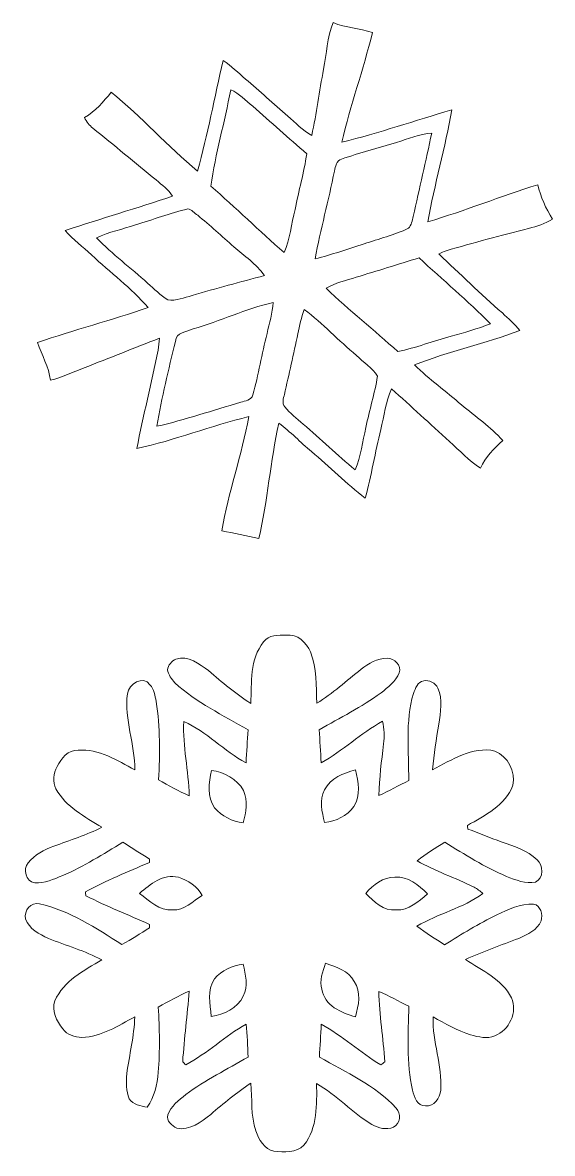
# Model space of a CAD drawing. Header units: centimetres. Extents: x -16.2 to 16.2, y -16.1 to 16.1.
# Drawn here: x 1.53 to 16.16, y -15.5 to 15.71 of the extents above; entities that cross this region are included whole.
import ezdxf

# ---------------------------------------------------------------- set-up
doc = ezdxf.new("R2010")
doc.units = ezdxf.units.CM
doc.header["$MEASUREMENT"] = 0
doc.layers.add('Layer 1', color=7, linetype='Continuous')

msp = doc.modelspace()

# ---------------------------------------------------------------- linework, layer by layer
at = {"layer": 'Layer 1', "color": 8, "lineweight": 9}
for points, knots in [([(10.10003, 15.70796), (10.44822, 15.56015), (10.83275, 15.55521), (11.18588, 15.43244), (11.18588, 15.43244), (10.94105, 14.41433), (10.57487, 13.42796), (10.34662, 12.4049), (10.34662, 12.4049), (11.36756, 12.66878), (12.36945, 13.00145), (13.38015, 13.30167), (13.38015, 13.30167), (13.19918, 12.26379), (12.90073, 11.2492), (12.71446, 10.21168), (12.71446, 10.21168), (13.74034, 10.50943), (14.73235, 10.91618), (15.75259, 11.23298), (15.75259, 11.23298), (15.83337, 10.89502), (15.97554, 10.57893), (16.15652, 10.2833), (16.15652, 10.2833), (15.95649, 10.15312), (15.7286, 10.08116), (15.49788, 10.02753), (15.49788, 10.02753), (14.73482, 9.83386), (13.97459, 9.62995), (13.21894, 9.40912), (13.21894, 9.40912), (13.14979, 9.38654), (13.08488, 9.35479), (13.02067, 9.32268), (13.02067, 9.32268), (13.59923, 8.77306), (14.17884, 8.22449), (14.77433, 7.6932), (14.77433, 7.6932), (14.93837, 7.53728), (15.11229, 7.38911), (15.25587, 7.21272), (15.25587, 7.21272), (14.30337, 6.84654), (13.29866, 6.63558), (12.34969, 6.25881), (12.34969, 6.25881), (12.7575, 5.86299), (13.2147, 5.52292), (13.65003, 5.15814), (13.65003, 5.15814), (14.0342, 4.83676), (14.44872, 4.54643), (14.78562, 4.17284), (14.78562, 4.17284), (14.54538, 3.94953), (14.31184, 3.7174), (14.17285, 3.41295), (14.17285, 3.41295), (13.85358, 3.61827), (13.59359, 3.89837), (13.31136, 4.14885), (13.31136, 4.14885), (12.77796, 4.63145), (12.25409, 5.12428), (11.71152, 5.59594), (11.71152, 5.59594), (11.55665, 5.24034), (11.51184, 4.85123), (11.41659, 4.47799), (11.41659, 4.47799), (11.26525, 3.84863), (11.15377, 3.21046), (10.99079, 2.58392), (10.99079, 2.58392), (10.46409, 2.97515), (10.01148, 3.45493), (9.50419, 3.87015), (9.50419, 3.87015), (9.19656, 4.12168), (8.92422, 4.41555), (8.60354, 4.65085), (8.60354, 4.65085), (8.36365, 3.60098), (8.29945, 2.51619), (8.04827, 1.46809), (8.04827, 1.46809), (7.71066, 1.55593), (7.36635, 1.61026), (7.02557, 1.68328), (7.02557, 1.68328), (7.21924, 2.7455), (7.57449, 3.77102), (7.77275, 4.83218), (7.77275, 4.83218), (6.73065, 4.58276), (5.73052, 4.17813), (4.68207, 3.9527), (4.68207, 3.9527), (4.8581, 4.86146), (5.08917, 5.75892), (5.26662, 6.66733), (5.26662, 6.66733), (5.2892, 6.77669), (5.3019, 6.88711), (5.30472, 6.99858), (5.30472, 6.99858), (4.61222, 6.72659), (3.92077, 6.45072), (3.22862, 6.17802), (3.22862, 6.17802), (2.91853, 6.05914), (2.6162, 5.91662), (2.29376, 5.83442), (2.29376, 5.83442), (2.2539, 6.20801), (2.05669, 6.52763), (1.93922, 6.87617), (1.93922, 6.87617), (2.9471, 7.22895), (3.98392, 7.49177), (4.99216, 7.84419), (4.99216, 7.84419), (4.52296, 8.37971), (3.95041, 8.81327), (3.42829, 9.29517), (3.42829, 9.29517), (3.19193, 9.52412), (2.91712, 9.71392), (2.70722, 9.96862), (2.70722, 9.96862), (3.6897, 10.29776), (4.68489, 10.58916), (5.66773, 10.91865), (5.66773, 10.91865), (5.55907, 11.10457), (5.37386, 11.22486), (5.21617, 11.36456), (5.21617, 11.36456), (4.63303, 11.83975), (4.05624, 12.32235), (3.46886, 12.79225), (3.46886, 12.79225), (3.36973, 12.87092), (3.28965, 12.97182), (3.23709, 13.08718), (3.23709, 13.08718), (3.53624, 13.26321), (3.75849, 13.52427), (3.97722, 13.78603), (3.97722, 13.78603), (4.81365, 13.10764), (5.52873, 12.29202), (6.36129, 11.6101), (6.36129, 11.6101), (6.63046, 12.61798), (6.83225, 13.64315), (7.06296, 14.66057), (7.06296, 14.66057), (7.29121, 14.51734), (7.47854, 14.3219), (7.68456, 14.15045), (7.68456, 14.15045), (8.07826, 13.81566), (8.45467, 13.46147), (8.84908, 13.12739), (8.84908, 13.12739), (9.06462, 12.94465), (9.25795, 12.72981), (9.50983, 12.59505), (9.50983, 12.59505), (9.64988, 13.19795), (9.72079, 13.8139), (9.83721, 14.42138), (9.83721, 14.42138), (9.92152, 14.85001), (9.93775, 15.29803), (10.10003, 15.70796), (10.10003, 15.70796), (10.10003, 15.70796), (10.10003, 15.70796), (10.10003, 15.70796)], [0, 0, 0, 0, 0.0212766, 0.0212766, 0.0212766, 0.0212766, 0.04255319, 0.04255319, 0.04255319, 0.04255319, 0.06382979, 0.06382979, 0.06382979, 0.06382979, 0.08510638, 0.08510638, 0.08510638, 0.08510638, 0.10638298, 0.10638298, 0.10638298, 0.10638298, 0.12765957, 0.12765957, 0.12765957, 0.12765957, 0.14893617, 0.14893617, 0.14893617, 0.14893617, 0.17021277, 0.17021277, 0.17021277, 0.17021277, 0.19148936, 0.19148936, 0.19148936, 0.19148936, 0.21276596, 0.21276596, 0.21276596, 0.21276596, 0.23404255, 0.23404255, 0.23404255, 0.23404255, 0.25531915, 0.25531915, 0.25531915, 0.25531915, 0.27659574, 0.27659574, 0.27659574, 0.27659574, 0.29787234, 0.29787234, 0.29787234, 0.29787234, 0.31914894, 0.31914894, 0.31914894, 0.31914894, 0.34042553, 0.34042553, 0.34042553, 0.34042553, 0.36170213, 0.36170213, 0.36170213, 0.36170213, 0.38297872, 0.38297872, 0.38297872, 0.38297872, 0.40425532, 0.40425532, 0.40425532, 0.40425532, 0.42553191, 0.42553191, 0.42553191, 0.42553191, 0.44680851, 0.44680851, 0.44680851, 0.44680851, 0.46808511, 0.46808511, 0.46808511, 0.46808511, 0.4893617, 0.4893617, 0.4893617, 0.4893617, 0.5106383, 0.5106383, 0.5106383, 0.5106383, 0.53191489, 0.53191489, 0.53191489, 0.53191489, 0.55319149, 0.55319149, 0.55319149, 0.55319149, 0.57446809, 0.57446809, 0.57446809, 0.57446809, 0.59574468, 0.59574468, 0.59574468, 0.59574468, 0.61702128, 0.61702128, 0.61702128, 0.61702128, 0.63829787, 0.63829787, 0.63829787, 0.63829787, 0.65957447, 0.65957447, 0.65957447, 0.65957447, 0.68085106, 0.68085106, 0.68085106, 0.68085106, 0.70212766, 0.70212766, 0.70212766, 0.70212766, 0.72340426, 0.72340426, 0.72340426, 0.72340426, 0.74468085, 0.74468085, 0.74468085, 0.74468085, 0.76595745, 0.76595745, 0.76595745, 0.76595745, 0.78723404, 0.78723404, 0.78723404, 0.78723404, 0.80851064, 0.80851064, 0.80851064, 0.80851064, 0.82978723, 0.82978723, 0.82978723, 0.82978723, 0.85106383, 0.85106383, 0.85106383, 0.85106383, 0.87234043, 0.87234043, 0.87234043, 0.87234043, 0.89361702, 0.89361702, 0.89361702, 0.89361702, 0.91489362, 0.91489362, 0.91489362, 0.91489362, 0.93617021, 0.93617021, 0.93617021, 0.93617021, 0.95744681, 0.95744681, 0.95744681, 0.95744681, 1, 1, 1, 1]), ([(7.27357, 13.85588), (7.10741, 12.96512), (6.85729, 12.09093), (6.72183, 11.19488), (6.72183, 11.19488), (7.40904, 10.59657), (8.06591, 9.96368), (8.74677, 9.35867), (8.74677, 9.35867), (8.91893, 9.73297), (8.94644, 10.15418), (9.05263, 10.54894), (9.05263, 10.54894), (9.14964, 11.06435), (9.30134, 11.56847), (9.37401, 12.08846), (9.37401, 12.08846), (8.8706, 12.51744), (8.3827, 12.9637), (7.88458, 13.39833), (7.88458, 13.39833), (7.69267, 13.56484), (7.50499, 13.74546), (7.27357, 13.85588), (7.27357, 13.85588), (7.27357, 13.85588), (7.27357, 13.85588), (7.27357, 13.85588)], [0, 0, 0, 0, 0.125, 0.125, 0.125, 0.125, 0.25, 0.25, 0.25, 0.25, 0.375, 0.375, 0.375, 0.375, 0.5, 0.5, 0.5, 0.5, 0.625, 0.625, 0.625, 0.625, 0.75, 0.75, 0.75, 0.75, 1, 1, 1, 1]), ([(11.85157, 12.40314), (11.34886, 12.24051), (10.83416, 12.11563), (10.33568, 11.94241), (10.33568, 11.94241), (10.19175, 11.89832), (10.1667, 11.73639), (10.13742, 11.61045), (10.13742, 11.61045), (9.97585, 10.79941), (9.75466, 10.00108), (9.60579, 9.18757), (9.60579, 9.18757), (10.06334, 9.29975), (10.50537, 9.4638), (10.95657, 9.5982), (10.95657, 9.5982), (11.36403, 9.7439), (11.78913, 9.8448), (12.18106, 10.03071), (12.18106, 10.03071), (12.26608, 10.11643), (12.28549, 10.24414), (12.31582, 10.35632), (12.31582, 10.35632), (12.4774, 11.12608), (12.66825, 11.88985), (12.82418, 12.66102), (12.82418, 12.66102), (12.48727, 12.62962), (12.1733, 12.49592), (11.85157, 12.40314), (11.85157, 12.40314), (11.85157, 12.40314), (11.85157, 12.40314), (11.85157, 12.40314)], [0, 0, 0, 0, 0.1, 0.1, 0.1, 0.1, 0.2, 0.2, 0.2, 0.2, 0.3, 0.3, 0.3, 0.3, 0.4, 0.4, 0.4, 0.4, 0.5, 0.5, 0.5, 0.5, 0.6, 0.6, 0.6, 0.6, 0.7, 0.7, 0.7, 0.7, 0.8, 0.8, 0.8, 0.8, 1, 1, 1, 1]), ([(4.6422, 10.12596), (4.28554, 10.0046), (3.91125, 9.92982), (3.57011, 9.76577), (3.57011, 9.76577), (4.00826, 9.31528), (4.51379, 8.93745), (4.98016, 8.51729), (4.98016, 8.51729), (5.15937, 8.35572), (5.33047, 8.18215), (5.53614, 8.05268), (5.53614, 8.05268), (5.76474, 8.02305), (5.98946, 8.11795), (6.20783, 8.17192), (6.20783, 8.17192), (6.86894, 8.3783), (7.54168, 8.54234), (8.20808, 8.72931), (8.20808, 8.72931), (7.97595, 9.04399), (7.65245, 9.26942), (7.36071, 9.52306), (7.36071, 9.52306), (7.02804, 9.81375), (6.69995, 10.10938), (6.3627, 10.39442), (6.3627, 10.39442), (6.27027, 10.4424), (6.1976, 10.556), (6.09035, 10.56482), (6.09035, 10.56482), (5.59823, 10.45193), (5.12657, 10.26707), (4.6422, 10.12596), (4.6422, 10.12596), (4.6422, 10.12596), (4.6422, 10.12596), (4.6422, 10.12596)], [0, 0, 0, 0, 0.09090909, 0.09090909, 0.09090909, 0.09090909, 0.18181818, 0.18181818, 0.18181818, 0.18181818, 0.27272727, 0.27272727, 0.27272727, 0.27272727, 0.36363636, 0.36363636, 0.36363636, 0.36363636, 0.45454545, 0.45454545, 0.45454545, 0.45454545, 0.54545455, 0.54545455, 0.54545455, 0.54545455, 0.63636364, 0.63636364, 0.63636364, 0.63636364, 0.72727273, 0.72727273, 0.72727273, 0.72727273, 0.81818182, 0.81818182, 0.81818182, 0.81818182, 1, 1, 1, 1]), ([(10.7382, 8.68169), (10.45845, 8.58679), (10.16141, 8.52788), (9.906, 8.37407), (9.906, 8.37407), (10.54594, 7.76764), (11.23844, 7.21907), (11.89073, 6.6257), (11.89073, 6.6257), (12.38955, 6.73153), (12.86616, 6.91886), (13.35899, 7.04938), (13.35899, 7.04938), (13.72552, 7.14887), (14.08959, 7.25858), (14.44554, 7.39264), (14.44554, 7.39264), (13.82113, 8.03399), (13.12968, 8.6076), (12.47316, 9.21615), (12.47316, 9.21615), (11.89637, 9.03235), (11.31817, 8.8542), (10.7382, 8.68169), (10.7382, 8.68169), (10.7382, 8.68169), (10.7382, 8.68169), (10.7382, 8.68169)], [0, 0, 0, 0, 0.125, 0.125, 0.125, 0.125, 0.25, 0.25, 0.25, 0.25, 0.375, 0.375, 0.375, 0.375, 0.5, 0.5, 0.5, 0.5, 0.625, 0.625, 0.625, 0.625, 0.75, 0.75, 0.75, 0.75, 1, 1, 1, 1]), ([(6.23817, 7.25435), (6.06143, 7.17109), (5.76051, 7.16757), (5.74534, 6.91074), (5.74534, 6.91074), (5.55625, 6.13393), (5.37386, 5.35393), (5.23205, 4.56724), (5.23205, 4.56724), (6.01698, 4.74398), (6.77862, 5.0068), (7.55121, 5.22835), (7.55121, 5.22835), (7.66304, 5.2728), (7.85142, 5.28303), (7.88388, 5.43119), (7.88388, 5.43119), (8.04192, 5.98964), (8.13576, 6.56396), (8.27758, 7.12629), (8.27758, 7.12629), (8.33579, 7.41204), (8.43068, 7.6932), (8.4455, 7.98566), (8.4455, 7.98566), (7.69126, 7.80292), (6.98253, 7.4706), (6.23817, 7.25435), (6.23817, 7.25435), (6.23817, 7.25435), (6.23817, 7.25435), (6.23817, 7.25435)], [0, 0, 0, 0, 0.11111111, 0.11111111, 0.11111111, 0.11111111, 0.22222222, 0.22222222, 0.22222222, 0.22222222, 0.33333333, 0.33333333, 0.33333333, 0.33333333, 0.44444444, 0.44444444, 0.44444444, 0.44444444, 0.55555556, 0.55555556, 0.55555556, 0.55555556, 0.66666667, 0.66666667, 0.66666667, 0.66666667, 0.77777778, 0.77777778, 0.77777778, 0.77777778, 1, 1, 1, 1]), ([(9.3031, 7.78493), (9.21949, 7.57044), (9.17787, 7.34325), (9.12918, 7.11888), (9.12918, 7.11888), (9.01171, 6.55902), (8.884, 6.00128), (8.75489, 5.44389), (8.75489, 5.44389), (8.73442, 5.33735), (8.67869, 5.20153), (8.76476, 5.10699), (8.76476, 5.10699), (8.9161, 4.92954), (9.09743, 4.77961), (9.27347, 4.62651), (9.27347, 4.62651), (9.76171, 4.21658), (10.21433, 3.76573), (10.71033, 3.36427), (10.71033, 3.36427), (10.86767, 3.73751), (10.91106, 4.14532), (11.00772, 4.5362), (11.00772, 4.5362), (11.10509, 5.00927), (11.24867, 5.47494), (11.32875, 5.95013), (11.32875, 5.95013), (11.18341, 6.1812), (10.93752, 6.33219), (10.74349, 6.52092), (10.74349, 6.52092), (10.25384, 6.9312), (9.81886, 7.4064), (9.3031, 7.78493)], [0, 0, 0, 0, 0.1, 0.1, 0.1, 0.1, 0.2, 0.2, 0.2, 0.2, 0.3, 0.3, 0.3, 0.3, 0.4, 0.4, 0.4, 0.4, 0.5, 0.5, 0.5, 0.5, 0.6, 0.6, 0.6, 0.6, 0.7, 0.7, 0.7, 0.7, 0.8, 0.8, 0.8, 0.8, 1, 1, 1, 1]), ([(8.18162, -1.38694), (8.32062, -1.19045), (8.59367, -1.19574), (8.8071, -1.19962), (8.8071, -1.19962), (9.11154, -1.15834), (9.36942, -1.39612), (9.47314, -1.66211), (9.47314, -1.66211), (9.65165, -2.11155), (9.64212, -2.60367), (9.64882, -3.07851), (9.64882, -3.07851), (10.08874, -2.80758), (10.47256, -2.46115), (10.87437, -2.13871), (10.87437, -2.13871), (11.08322, -1.97855), (11.32311, -1.83321), (11.59651, -1.83779), (11.59651, -1.83779), (11.79371, -1.83003), (11.99974, -2.03888), (11.92812, -2.2389), (11.92812, -2.2389), (11.82582, -2.4742), (11.61944, -2.6393), (11.424, -2.79488), (11.424, -2.79488), (10.88637, -3.18293), (10.29335, -3.48209), (9.71867, -3.80947), (9.71867, -3.80947), (9.73702, -4.11356), (9.75536, -4.41695), (9.77159, -4.7214), (9.77159, -4.7214), (10.37061, -4.39578), (10.8645, -3.90437), (11.46492, -3.57769), (11.46492, -3.57769), (11.50867, -3.7823), (11.53125, -3.99397), (11.4942, -4.20246), (11.4942, -4.20246), (11.44058, -4.67413), (11.37744, -5.14579), (11.36438, -5.62133), (11.36438, -5.62133), (11.64978, -5.50633), (11.91507, -5.34723), (12.19059, -5.21105), (12.19059, -5.21105), (12.19165, -4.41095), (12.09146, -3.5911), (12.31759, -2.81005), (12.31759, -2.81005), (12.3765, -2.67282), (12.43506, -2.4862), (12.60334, -2.45551), (12.60334, -2.45551), (12.75785, -2.4287), (12.92401, -2.51936), (12.99104, -2.66082), (12.99104, -2.66082), (13.13603, -2.97374), (13.06865, -3.33004), (13.02385, -3.65848), (13.02385, -3.65848), (12.94342, -4.07299), (12.89156, -4.49209), (12.84781, -4.9119), (12.84781, -4.9119), (13.38439, -4.6452), (13.93649, -4.2582), (14.57113, -4.39755), (14.57113, -4.39755), (14.92603, -4.54042), (15.14193, -4.97469), (15.06855, -5.3437), (15.06855, -5.3437), (14.85582, -5.8958), (14.29103, -6.17414), (13.80843, -6.45213), (13.80843, -6.45213), (13.81231, -6.47682), (13.82007, -6.52586), (13.8243, -6.55055), (13.8243, -6.55055), (14.13651, -6.65356), (14.43461, -6.79573), (14.74611, -6.90157), (14.74611, -6.90157), (15.0936, -7.02151), (15.46225, -7.13581), (15.73248, -7.39969), (15.73248, -7.39969), (15.91098, -7.55385), (15.91874, -7.90698), (15.6905, -8.01634), (15.6905, -8.01634), (15.41321, -8.07596), (15.14334, -7.95037), (14.88652, -7.85865), (14.88652, -7.85865), (14.2882, -7.60042), (13.73364, -7.25364), (13.18225, -6.91003), (13.18225, -6.91003), (12.92578, -7.07901), (12.65943, -7.23423), (12.41848, -7.42579), (12.41848, -7.42579), (12.91978, -7.71613), (13.4754, -7.89605), (13.99293, -8.15393), (13.99293, -8.15393), (14.08289, -8.19979), (14.16085, -8.2654), (14.23882, -8.32926), (14.23882, -8.32926), (13.68989, -8.73742), (12.9981, -8.87853), (12.41742, -9.23131), (12.41742, -9.23131), (12.66084, -9.41863), (12.92472, -9.57774), (13.18119, -9.74672), (13.18119, -9.74672), (13.65003, -9.45144), (14.12275, -9.16075), (14.62264, -8.92016), (14.62264, -8.92016), (14.9419, -8.77058), (15.27598, -8.60936), (15.63723, -8.62383), (15.63723, -8.62383), (15.83619, -8.65663), (15.9004, -8.91593), (15.84501, -9.0835), (15.84501, -9.0835), (15.73918, -9.33573), (15.47001, -9.46273), (15.234, -9.56821), (15.234, -9.56821), (14.73623, -9.74954), (14.24093, -9.93828), (13.75445, -10.14818), (13.75445, -10.14818), (14.20812, -10.45756), (14.76975, -10.6904), (15.02657, -11.21004), (15.02657, -11.21004), (15.20754, -11.60515), (14.95884, -12.10151), (14.57043, -12.25779), (14.57043, -12.25779), (14.35135, -12.34881), (14.11711, -12.2906), (13.89944, -12.23098), (13.89944, -12.23098), (13.53009, -12.11915), (13.19953, -11.9156), (12.86192, -11.73462), (12.86192, -11.73462), (12.84146, -12.42007), (13.12298, -13.07412), (13.07324, -13.75992), (13.07324, -13.75992), (13.04678, -13.96982), (12.89861, -14.22241), (12.65026, -14.18713), (12.65026, -14.18713), (12.42272, -14.209), (12.33311, -13.93948), (12.29677, -13.76168), (12.29677, -13.76168), (12.12497, -13.00145), (12.17683, -12.21122), (12.19306, -11.43829), (12.19306, -11.43829), (11.91013, -11.31658), (11.65119, -11.14442), (11.36403, -11.03295), (11.36403, -11.03295), (11.37285, -11.68417), (11.49032, -12.32729), (11.52807, -12.97675), (11.52807, -12.97675), (11.49032, -13.00497), (11.45328, -13.03355), (11.41659, -13.06283), (11.41659, -13.06283), (10.85003, -12.7157), (10.3565, -12.2585), (9.77512, -11.93606), (9.77512, -11.93606), (9.7596, -12.23803), (9.74337, -12.54107), (9.72185, -12.8434), (9.72185, -12.8434), (10.45386, -13.27061), (11.25996, -13.61916), (11.84204, -14.25416), (11.84204, -14.25416), (11.99162, -14.40127), (11.9567, -14.6849), (11.7662, -14.7798), (11.7662, -14.7798), (11.57217, -14.85988), (11.35027, -14.80837), (11.17459, -14.70818), (11.17459, -14.70818), (10.62567, -14.38539), (10.20269, -13.88727), (9.64565, -13.57612), (9.64565, -13.57612), (9.65341, -14.15185), (9.67281, -14.79567), (9.29675, -15.27369), (9.29675, -15.27369), (9.08015, -15.50299), (8.74748, -15.46666), (8.46525, -15.44161), (8.46525, -15.44161), (8.19891, -15.38658), (8.04792, -15.11952), (7.97207, -14.87999), (7.97207, -14.87999), (7.81367, -14.45701), (7.87894, -14.00122), (7.82849, -13.56236), (7.82849, -13.56236), (7.4422, -13.8273), (7.07602, -14.12046), (6.72218, -14.42702), (6.72218, -14.42702), (6.45407, -14.62669), (6.14539, -14.88669), (5.78414, -14.80731), (5.78414, -14.80731), (5.65397, -14.7417), (5.48922, -14.60729), (5.53755, -14.4429), (5.53755, -14.4429), (5.62398, -14.19842), (5.83812, -14.03614), (6.0332, -13.88021), (6.0332, -13.88021), (6.57225, -13.48016), (7.1762, -13.18207), (7.75335, -12.84305), (7.75335, -12.84305), (7.74594, -12.5386), (7.72372, -12.23521), (7.70184, -11.93182), (7.70184, -11.93182), (7.12047, -12.26873), (6.62622, -12.74215), (6.03285, -13.0586), (6.03285, -13.0586), (6.00428, -13.02967), (5.9757, -13.00109), (5.94748, -12.97287), (5.94748, -12.97287), (5.99193, -12.32235), (6.07871, -11.67571), (6.12634, -11.02554), (6.12634, -11.02554), (5.83142, -11.14901), (5.55519, -11.31235), (5.27438, -11.46404), (5.27438, -11.46404), (5.31107, -12.06376), (5.3213, -12.66595), (5.27509, -13.26568), (5.27509, -13.26568), (5.23452, -13.60011), (5.1756, -13.94795), (4.96711, -14.22417), (4.96711, -14.22417), (4.78578, -14.20124), (4.58858, -14.1575), (4.47322, -14.00086), (4.47322, -14.00086), (4.38467, -13.77932), (4.38997, -13.53661), (4.40302, -13.30378), (4.40302, -13.30378), (4.48028, -12.78061), (4.60516, -12.26167), (4.62597, -11.7318), (4.62597, -11.7318), (4.16807, -11.98368), (3.70593, -12.28107), (3.16583, -12.30224), (3.16583, -12.30224), (2.97568, -12.28354), (2.74567, -12.24297), (2.63948, -12.06306), (2.63948, -12.06306), (2.46451, -11.85492), (2.3174, -11.56388), (2.41794, -11.28942), (2.41794, -11.28942), (2.66312, -10.74155), (3.22298, -10.45192), (3.7151, -10.16405), (3.7151, -10.16405), (3.24697, -9.91076), (2.7305, -9.76647), (2.23873, -9.56998), (2.23873, -9.56998), (1.9872, -9.45215), (1.70533, -9.30963), (1.61114, -9.0274), (1.61114, -9.0274), (1.5501, -8.80339), (1.76107, -8.55927), (1.99425, -8.61677), (1.99425, -8.61677), (2.83139, -8.79528), (3.55141, -9.2941), (4.27037, -9.73437), (4.27037, -9.73437), (4.53637, -9.60314), (4.7812, -9.43557), (5.02955, -9.27435), (5.02955, -9.27435), (5.0292, -9.25177), (5.02849, -9.20591), (5.02814, -9.18298), (5.02814, -9.18298), (4.445, -8.91663), (3.84634, -8.68345), (3.27448, -8.39381), (3.27448, -8.39381), (3.27096, -8.3663), (3.2646, -8.31162), (3.26143, -8.28445), (3.26143, -8.28445), (3.82764, -7.96801), (4.43547, -7.73553), (5.02779, -7.47306), (5.02779, -7.47306), (5.02849, -7.44943), (5.03026, -7.40251), (5.03096, -7.37887), (5.03096, -7.37887), (4.78472, -7.2233), (4.53496, -7.07407), (4.29295, -6.91215), (4.29295, -6.91215), (3.75673, -7.2487), (3.21451, -7.58137), (2.63384, -7.83607), (2.63384, -7.83607), (2.38619, -7.93379), (2.13466, -8.05585), (1.8609, -8.03927), (1.8609, -8.03927), (1.61995, -7.99341), (1.52753, -7.66498), (1.68099, -7.48153), (1.68099, -7.48153), (1.86443, -7.26352), (2.12337, -7.1224), (2.3883, -7.02574), (2.3883, -7.02574), (2.83386, -6.85958), (3.28895, -6.71283), (3.71651, -6.50222), (3.71651, -6.50222), (3.24908, -6.21506), (2.7238, -5.94025), (2.44898, -5.44318), (2.44898, -5.44318), (2.35197, -5.25021), (2.36784, -5.00785), (2.48038, -4.82512), (2.48038, -4.82512), (2.59715, -4.60957), (2.77636, -4.3538), (3.05717, -4.37568), (3.05717, -4.37568), (3.6382, -4.33087), (4.1402, -4.65508), (4.62739, -4.92001), (4.62739, -4.92001), (4.63268, -4.21163), (4.32894, -3.5276), (4.42136, -2.81746), (4.42136, -2.81746), (4.45488, -2.54723), (4.85422, -2.2957), (5.04155, -2.56875), (5.04155, -2.56875), (5.16502, -2.68799), (5.17207, -2.8732), (5.21723, -3.03018), (5.21723, -3.03018), (5.3273, -3.74456), (5.32342, -4.47198), (5.27932, -5.192), (5.27932, -5.192), (5.55625, -5.34828), (5.83247, -5.50809), (6.1274, -5.62945), (6.1274, -5.62945), (6.11152, -4.94365), (5.94254, -4.26773), (5.97817, -3.58051), (5.97817, -3.58051), (6.61105, -3.8645), (7.08942, -4.39755), (7.69761, -4.72281), (7.69761, -4.72281), (7.71313, -4.41872), (7.73395, -4.11533), (7.75194, -3.81158), (7.75194, -3.81158), (7.06543, -3.4013), (6.31895, -3.06828), (5.7337, -2.51089), (5.7337, -2.51089), (5.63421, -2.41423), (5.55766, -2.28758), (5.52662, -2.15318), (5.52662, -2.15318), (5.5379, -2.02335), (5.65115, -1.91717), (5.76015, -1.85861), (5.76015, -1.85861), (6.10129, -1.75136), (6.40327, -1.9976), (6.66503, -2.17893), (6.66503, -2.17893), (7.03227, -2.50454), (7.41362, -2.81569), (7.82637, -3.08345), (7.82637, -3.08345), (7.85954, -2.51407), (7.79215, -1.86108), (8.18162, -1.38694), (8.18162, -1.38694), (8.18162, -1.38694), (8.18162, -1.38694), (8.18162, -1.38694)], [0, 0, 0, 0, 0.00884956, 0.00884956, 0.00884956, 0.00884956, 0.01769912, 0.01769912, 0.01769912, 0.01769912, 0.02654867, 0.02654867, 0.02654867, 0.02654867, 0.03539823, 0.03539823, 0.03539823, 0.03539823, 0.04424779, 0.04424779, 0.04424779, 0.04424779, 0.05309735, 0.05309735, 0.05309735, 0.05309735, 0.0619469, 0.0619469, 0.0619469, 0.0619469, 0.07079646, 0.07079646, 0.07079646, 0.07079646, 0.07964602, 0.07964602, 0.07964602, 0.07964602, 0.08849558, 0.08849558, 0.08849558, 0.08849558, 0.09734513, 0.09734513, 0.09734513, 0.09734513, 0.10619469, 0.10619469, 0.10619469, 0.10619469, 0.11504425, 0.11504425, 0.11504425, 0.11504425, 0.12389381, 0.12389381, 0.12389381, 0.12389381, 0.13274336, 0.13274336, 0.13274336, 0.13274336, 0.14159292, 0.14159292, 0.14159292, 0.14159292, 0.15044248, 0.15044248, 0.15044248, 0.15044248, 0.15929204, 0.15929204, 0.15929204, 0.15929204, 0.16814159, 0.16814159, 0.16814159, 0.16814159, 0.17699115, 0.17699115, 0.17699115, 0.17699115, 0.18584071, 0.18584071, 0.18584071, 0.18584071, 0.19469027, 0.19469027, 0.19469027, 0.19469027, 0.20353982, 0.20353982, 0.20353982, 0.20353982, 0.21238938, 0.21238938, 0.21238938, 0.21238938, 0.22123894, 0.22123894, 0.22123894, 0.22123894, 0.2300885, 0.2300885, 0.2300885, 0.2300885, 0.23893805, 0.23893805, 0.23893805, 0.23893805, 0.24778761, 0.24778761, 0.24778761, 0.24778761, 0.25663717, 0.25663717, 0.25663717, 0.25663717, 0.26548673, 0.26548673, 0.26548673, 0.26548673, 0.27433628, 0.27433628, 0.27433628, 0.27433628, 0.28318584, 0.28318584, 0.28318584, 0.28318584, 0.2920354, 0.2920354, 0.2920354, 0.2920354, 0.30088496, 0.30088496, 0.30088496, 0.30088496, 0.30973451, 0.30973451, 0.30973451, 0.30973451, 0.31858407, 0.31858407, 0.31858407, 0.31858407, 0.32743363, 0.32743363, 0.32743363, 0.32743363, 0.33628319, 0.33628319, 0.33628319, 0.33628319, 0.34513274, 0.34513274, 0.34513274, 0.34513274, 0.3539823, 0.3539823, 0.3539823, 0.3539823, 0.36283186, 0.36283186, 0.36283186, 0.36283186, 0.37168142, 0.37168142, 0.37168142, 0.37168142, 0.38053097, 0.38053097, 0.38053097, 0.38053097, 0.38938053, 0.38938053, 0.38938053, 0.38938053, 0.39823009, 0.39823009, 0.39823009, 0.39823009, 0.40707965, 0.40707965, 0.40707965, 0.40707965, 0.4159292, 0.4159292, 0.4159292, 0.4159292, 0.42477876, 0.42477876, 0.42477876, 0.42477876, 0.43362832, 0.43362832, 0.43362832, 0.43362832, 0.44247788, 0.44247788, 0.44247788, 0.44247788, 0.45132743, 0.45132743, 0.45132743, 0.45132743, 0.46017699, 0.46017699, 0.46017699, 0.46017699, 0.46902655, 0.46902655, 0.46902655, 0.46902655, 0.47787611, 0.47787611, 0.47787611, 0.47787611, 0.48672566, 0.48672566, 0.48672566, 0.48672566, 0.49557522, 0.49557522, 0.49557522, 0.49557522, 0.50442478, 0.50442478, 0.50442478, 0.50442478, 0.51327434, 0.51327434, 0.51327434, 0.51327434, 0.52212389, 0.52212389, 0.52212389, 0.52212389, 0.53097345, 0.53097345, 0.53097345, 0.53097345, 0.53982301, 0.53982301, 0.53982301, 0.53982301, 0.54867257, 0.54867257, 0.54867257, 0.54867257, 0.55752212, 0.55752212, 0.55752212, 0.55752212, 0.56637168, 0.56637168, 0.56637168, 0.56637168, 0.57522124, 0.57522124, 0.57522124, 0.57522124, 0.5840708, 0.5840708, 0.5840708, 0.5840708, 0.59292035, 0.59292035, 0.59292035, 0.59292035, 0.60176991, 0.60176991, 0.60176991, 0.60176991, 0.61061947, 0.61061947, 0.61061947, 0.61061947, 0.61946903, 0.61946903, 0.61946903, 0.61946903, 0.62831858, 0.62831858, 0.62831858, 0.62831858, 0.63716814, 0.63716814, 0.63716814, 0.63716814, 0.6460177, 0.6460177, 0.6460177, 0.6460177, 0.65486726, 0.65486726, 0.65486726, 0.65486726, 0.66371681, 0.66371681, 0.66371681, 0.66371681, 0.67256637, 0.67256637, 0.67256637, 0.67256637, 0.68141593, 0.68141593, 0.68141593, 0.68141593, 0.69026549, 0.69026549, 0.69026549, 0.69026549, 0.69911504, 0.69911504, 0.69911504, 0.69911504, 0.7079646, 0.7079646, 0.7079646, 0.7079646, 0.71681416, 0.71681416, 0.71681416, 0.71681416, 0.72566372, 0.72566372, 0.72566372, 0.72566372, 0.73451327, 0.73451327, 0.73451327, 0.73451327, 0.74336283, 0.74336283, 0.74336283, 0.74336283, 0.75221239, 0.75221239, 0.75221239, 0.75221239, 0.76106195, 0.76106195, 0.76106195, 0.76106195, 0.7699115, 0.7699115, 0.7699115, 0.7699115, 0.77876106, 0.77876106, 0.77876106, 0.77876106, 0.78761062, 0.78761062, 0.78761062, 0.78761062, 0.79646018, 0.79646018, 0.79646018, 0.79646018, 0.80530973, 0.80530973, 0.80530973, 0.80530973, 0.81415929, 0.81415929, 0.81415929, 0.81415929, 0.82300885, 0.82300885, 0.82300885, 0.82300885, 0.83185841, 0.83185841, 0.83185841, 0.83185841, 0.84070796, 0.84070796, 0.84070796, 0.84070796, 0.84955752, 0.84955752, 0.84955752, 0.84955752, 0.85840708, 0.85840708, 0.85840708, 0.85840708, 0.86725664, 0.86725664, 0.86725664, 0.86725664, 0.87610619, 0.87610619, 0.87610619, 0.87610619, 0.88495575, 0.88495575, 0.88495575, 0.88495575, 0.89380531, 0.89380531, 0.89380531, 0.89380531, 0.90265487, 0.90265487, 0.90265487, 0.90265487, 0.91150442, 0.91150442, 0.91150442, 0.91150442, 0.92035398, 0.92035398, 0.92035398, 0.92035398, 0.92920354, 0.92920354, 0.92920354, 0.92920354, 0.9380531, 0.9380531, 0.9380531, 0.9380531, 0.94690265, 0.94690265, 0.94690265, 0.94690265, 0.95575221, 0.95575221, 0.95575221, 0.95575221, 0.96460177, 0.96460177, 0.96460177, 0.96460177, 0.97345133, 0.97345133, 0.97345133, 0.97345133, 0.98230088, 0.98230088, 0.98230088, 0.98230088, 1, 1, 1, 1]), ([(6.73947, -4.93412), (6.67067, -5.27526), (6.61882, -5.66049), (6.82872, -5.9667), (6.82872, -5.9667), (7.01851, -6.20624), (7.3219, -6.33218), (7.61718, -6.38228), (7.61718, -6.38228), (7.71031, -6.0937), (7.75123, -5.77021), (7.62741, -5.48446), (7.62741, -5.48446), (7.44643, -5.16731), (7.09507, -4.97716), (6.73947, -4.93412), (6.73947, -4.93412), (6.73947, -4.93412), (6.73947, -4.93412), (6.73947, -4.93412)], [0, 0, 0, 0, 0.16666667, 0.16666667, 0.16666667, 0.16666667, 0.33333333, 0.33333333, 0.33333333, 0.33333333, 0.5, 0.5, 0.5, 0.5, 0.66666667, 0.66666667, 0.66666667, 0.66666667, 1, 1, 1, 1]), ([(9.86825, -5.47105), (9.70527, -5.74798), (9.79593, -6.07783), (9.86437, -6.36993), (9.86437, -6.36993), (10.17587, -6.33218), (10.49161, -6.19036), (10.67647, -5.9286), (10.67647, -5.9286), (10.87261, -5.62239), (10.79782, -5.25056), (10.71845, -4.92001), (10.71845, -4.92001), (10.3886, -5.00997), (10.02277, -5.13521), (9.86825, -5.47105), (9.86825, -5.47105), (9.86825, -5.47105), (9.86825, -5.47105), (9.86825, -5.47105)], [0, 0, 0, 0, 0.16666667, 0.16666667, 0.16666667, 0.16666667, 0.33333333, 0.33333333, 0.33333333, 0.33333333, 0.5, 0.5, 0.5, 0.5, 0.66666667, 0.66666667, 0.66666667, 0.66666667, 1, 1, 1, 1]), ([(4.75756, -8.32608), (5.0232, -8.53493), (5.30049, -8.8175), (5.66632, -8.78293), (5.66632, -8.78293), (5.99052, -8.79951), (6.23464, -8.55115), (6.48159, -8.38147), (6.48159, -8.38147), (6.3567, -8.12782), (6.09035, -7.97048), (5.83177, -7.88299), (5.83177, -7.88299), (5.4035, -7.77963), (5.05389, -8.06714), (4.75756, -8.32608), (4.75756, -8.32608), (4.75756, -8.32608), (4.75756, -8.32608), (4.75756, -8.32608)], [0, 0, 0, 0, 0.16666667, 0.16666667, 0.16666667, 0.16666667, 0.33333333, 0.33333333, 0.33333333, 0.33333333, 0.5, 0.5, 0.5, 0.5, 0.66666667, 0.66666667, 0.66666667, 0.66666667, 1, 1, 1, 1]), ([(11.00173, -8.32679), (11.22539, -8.55362), (11.4935, -8.82138), (11.83957, -8.78152), (11.83957, -8.78152), (12.18918, -8.79916), (12.46187, -8.55115), (12.70917, -8.3416), (12.70917, -8.3416), (12.46893, -8.10066), (12.16801, -7.84877), (11.80677, -7.87488), (11.80677, -7.87488), (11.47868, -7.87311), (11.20916, -8.09572), (11.00173, -8.32679), (11.00173, -8.32679), (11.00173, -8.32679), (11.00173, -8.32679), (11.00173, -8.32679)], [0, 0, 0, 0, 0.16666667, 0.16666667, 0.16666667, 0.16666667, 0.33333333, 0.33333333, 0.33333333, 0.33333333, 0.5, 0.5, 0.5, 0.5, 0.66666667, 0.66666667, 0.66666667, 0.66666667, 1, 1, 1, 1]), ([(6.82872, -10.68899), (6.61317, -10.99061), (6.70772, -11.37902), (6.73559, -11.72157), (6.73559, -11.72157), (7.08977, -11.669), (7.45455, -11.49861), (7.62141, -11.16241), (7.62141, -11.16241), (7.76534, -10.8869), (7.67821, -10.56728), (7.61824, -10.28188), (7.61824, -10.28188), (7.3219, -10.32457), (7.01675, -10.44733), (6.82872, -10.68899)], [0, 0, 0, 0, 0.2, 0.2, 0.2, 0.2, 0.4, 0.4, 0.4, 0.4, 0.6, 0.6, 0.6, 0.6, 1, 1, 1, 1]), ([(9.89436, -10.25578), (9.81004, -10.48297), (9.71409, -10.73167), (9.79417, -10.97438), (9.79417, -10.97438), (9.85837, -11.42241), (10.32792, -11.6242), (10.71668, -11.73391), (10.71668, -11.73391), (10.80805, -11.41853), (10.88143, -11.04706), (10.68211, -10.75743), (10.68211, -10.75743), (10.52548, -10.45862), (10.18928, -10.36055), (9.89436, -10.25578), (9.89436, -10.25578), (9.89436, -10.25578), (9.89436, -10.25578), (9.89436, -10.25578)], [0, 0, 0, 0, 0.16666667, 0.16666667, 0.16666667, 0.16666667, 0.33333333, 0.33333333, 0.33333333, 0.33333333, 0.5, 0.5, 0.5, 0.5, 0.66666667, 0.66666667, 0.66666667, 0.66666667, 1, 1, 1, 1])]:
    msp.add_open_spline(points, degree=3, knots=knots, dxfattribs=at)

doc.saveas('drawing.dxf')
